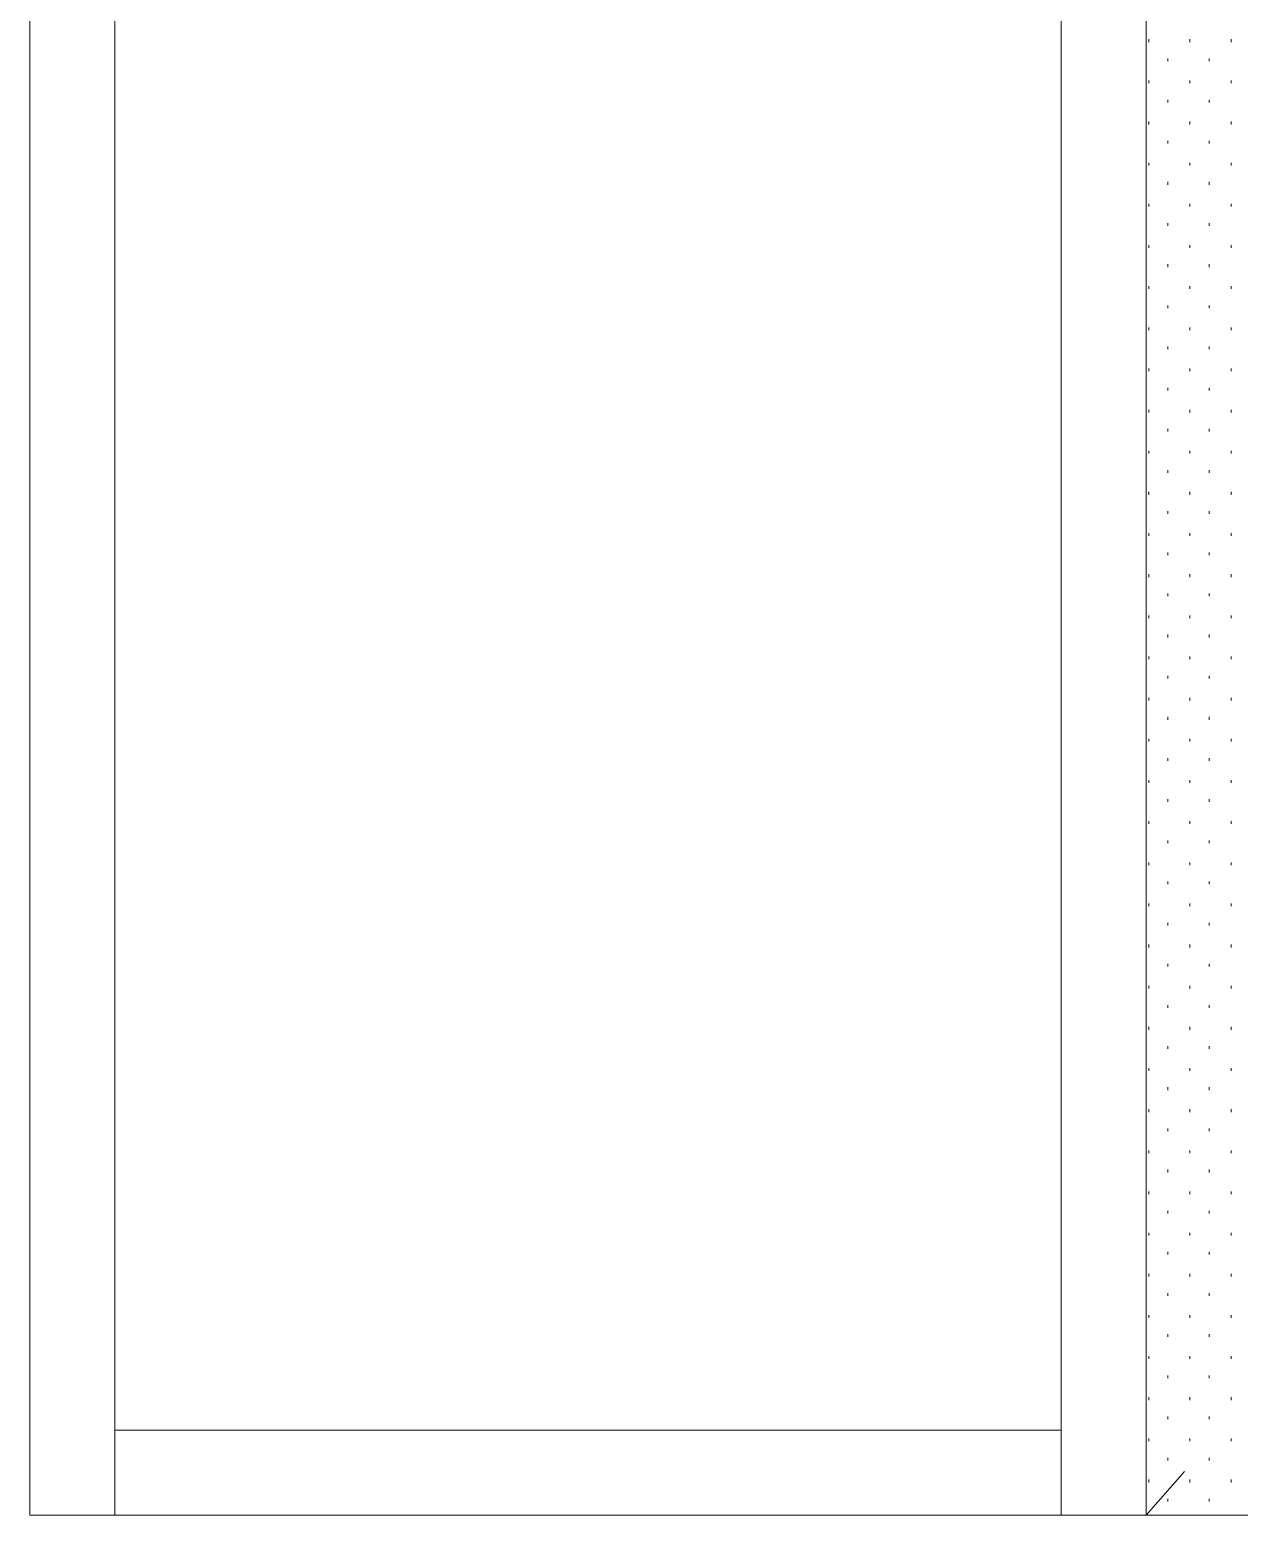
# Model space of a CAD drawing. Header units: inches. Extents: x -6061 to 13621, y -296 to 7483.
# Drawn here: x -5307.21 to -5271.89, y 47.62 to 90.99 of the extents above; entities that cross this region are included whole.
import ezdxf

# ---------------------------------------------------------------- set-up
doc = ezdxf.new("R2010")
doc.units = ezdxf.units.IN
doc.header["$MEASUREMENT"] = 0
doc.layers.get('0').update_dxf_attribs({"linetype": 'CONTINUOUS'})

msp = doc.modelspace()

# ---------------------------------------------------------------- linework, layer by layer
at = {"color": 7, "linetype": 'Continuous', "lineweight": 9, "true_color": 0x000007}
for p, q in [((-5307.20682, 131.63756), (-5307.20682, 47.62262)), ((-5304.72402, 131.63756), (-5304.72402, 47.62262)), ((-5277.0928, 131.63756), (-5277.0928, 47.62262)), ((-5274.60999, 131.63756), (-5274.60999, 47.62262)), ((-5304.72402, 129.15475), (-5304.72402, 50.10543)), ((-5277.0928, 50.10543), (-5277.0928, 129.15475)), ((-5274.60999, 47.62262), (-5274.60999, 129.15475)), ((-5304.72402, 50.10543), (-5277.0928, 50.10543)), ((-5304.72402, 47.62262), (-5304.72402, 50.10543)), ((-5304.72402, 50.10543), (-5277.0928, 50.10543)), ((-5277.0928, 50.10543), (-5277.0928, 47.62262)), ((-5274.60999, 47.62262), (-5273.48872, 48.90407)), ((-5307.20682, 47.62262), (-5304.72402, 47.62262)), ((-5304.72402, 47.62262), (-5307.20682, 47.62262)), ((-5277.0928, 47.62262), (-5304.72402, 47.62262)), ((-5304.72402, 47.62262), (-5277.0928, 47.62262)), ((-5277.0928, 47.62262), (-5274.60999, 47.62262)), ((-5274.60999, 47.62262), (-5277.0928, 47.62262)), ((-5238.56927, 47.62262), (-5274.60999, 47.62262)), ((-5274.60999, 47.62262), (-5238.56927, 47.62262))]:
    msp.add_line(p, q, dxfattribs=at)
at = {"color": 7, "linetype": 'Continuous', "lineweight": 18, "true_color": 0x000007}
for q in [(-5307.20682, 131.63756), (-5307.20682, 47.62262)]:
    msp.add_line((-5307.20682, 47.62262), q, dxfattribs=at)
at = {"color": 7, "linetype": 'Continuous', "lineweight": 9, "true_color": 0xffffff}
for p, q in [((-5274.5299, 90.63122), (-5274.5299, 90.71131)), ((-5273.32854, 90.63122), (-5273.32854, 90.71131)), ((-5272.12719, 90.63122), (-5272.12719, 90.71131)), ((-5273.96927, 90.07059), (-5273.96927, 90.15068)), ((-5272.76791, 90.07059), (-5272.76791, 90.15068)), ((-5274.5299, 89.42986), (-5274.5299, 89.50995)), ((-5273.32854, 89.42986), (-5273.32854, 89.50995)), ((-5272.12719, 89.42986), (-5272.12719, 89.50995)), ((-5273.96927, 88.86923), (-5273.96927, 88.94932)), ((-5272.76791, 88.86923), (-5272.76791, 88.94932)), ((-5274.5299, 88.22851), (-5274.5299, 88.3086)), ((-5273.32854, 88.22851), (-5273.32854, 88.3086)), ((-5272.12719, 88.22851), (-5272.12719, 88.3086)), ((-5273.96927, 87.66787), (-5273.96927, 87.74796)), ((-5272.76791, 87.66787), (-5272.76791, 87.74796)), ((-5274.5299, 87.02715), (-5274.5299, 87.10724)), ((-5273.32854, 87.02715), (-5273.32854, 87.10724)), ((-5272.12719, 87.02715), (-5272.12719, 87.10724)), ((-5273.96927, 86.46652), (-5273.96927, 86.54661)), ((-5272.76791, 86.46652), (-5272.76791, 86.54661)), ((-5274.5299, 85.82579), (-5274.5299, 85.90588)), ((-5273.32854, 85.82579), (-5273.32854, 85.90588)), ((-5272.12719, 85.82579), (-5272.12719, 85.90588)), ((-5273.96927, 85.26516), (-5273.96927, 85.34525)), ((-5272.76791, 85.26516), (-5272.76791, 85.34525)), ((-5274.5299, 84.62443), (-5274.5299, 84.70452)), ((-5273.32854, 84.62443), (-5273.32854, 84.70452)), ((-5272.12719, 84.62443), (-5272.12719, 84.70452)), ((-5273.96927, 84.0638), (-5273.96927, 84.14389)), ((-5272.76791, 84.0638), (-5272.76791, 84.14389)), ((-5274.5299, 83.42308), (-5274.5299, 83.50317)), ((-5273.32854, 83.42308), (-5273.32854, 83.50317)), ((-5272.12719, 83.42308), (-5272.12719, 83.50317)), ((-5273.96927, 82.86244), (-5273.96927, 82.94253)), ((-5272.76791, 82.86244), (-5272.76791, 82.94253)), ((-5274.5299, 82.22172), (-5274.5299, 82.30181)), ((-5273.32854, 82.22172), (-5273.32854, 82.30181)), ((-5272.12719, 82.22172), (-5272.12719, 82.30181)), ((-5273.96927, 81.66109), (-5273.96927, 81.74118)), ((-5272.76791, 81.66109), (-5272.76791, 81.74118)), ((-5274.5299, 81.02036), (-5274.5299, 81.10045)), ((-5273.32854, 81.02036), (-5273.32854, 81.10045)), ((-5272.12719, 81.02036), (-5272.12719, 81.10045)), ((-5273.96927, 80.45973), (-5273.96927, 80.53982)), ((-5272.76791, 80.45973), (-5272.76791, 80.53982)), ((-5274.5299, 79.819), (-5274.5299, 79.89909)), ((-5273.32854, 79.819), (-5273.32854, 79.89909)), ((-5272.12719, 79.819), (-5272.12719, 79.89909)), ((-5273.96927, 79.25837), (-5273.96927, 79.33846)), ((-5272.76791, 79.25837), (-5272.76791, 79.33846)), ((-5274.5299, 78.61765), (-5274.5299, 78.69774)), ((-5273.32854, 78.61765), (-5273.32854, 78.69774)), ((-5272.12719, 78.61765), (-5272.12719, 78.69774)), ((-5273.96927, 78.05701), (-5273.96927, 78.1371)), ((-5272.76791, 78.05701), (-5272.76791, 78.1371)), ((-5274.5299, 77.41629), (-5274.5299, 77.49638)), ((-5273.32854, 77.41629), (-5273.32854, 77.49638)), ((-5272.12719, 77.41629), (-5272.12719, 77.49638)), ((-5273.96927, 76.85566), (-5273.96927, 76.93575)), ((-5272.76791, 76.85566), (-5272.76791, 76.93575)), ((-5274.5299, 76.21493), (-5274.5299, 76.29502)), ((-5273.32854, 76.21493), (-5273.32854, 76.29502)), ((-5272.12719, 76.21493), (-5272.12719, 76.29502)), ((-5273.96927, 75.6543), (-5273.96927, 75.73439)), ((-5272.76791, 75.6543), (-5272.76791, 75.73439)), ((-5274.5299, 75.01357), (-5274.5299, 75.09366)), ((-5273.32854, 75.01357), (-5273.32854, 75.09366)), ((-5272.12719, 75.01357), (-5272.12719, 75.09366)), ((-5273.96927, 74.45294), (-5273.96927, 74.53303)), ((-5272.76791, 74.45294), (-5272.76791, 74.53303)), ((-5274.5299, 73.81222), (-5274.5299, 73.89231)), ((-5273.32854, 73.81222), (-5273.32854, 73.89231)), ((-5272.12719, 73.81222), (-5272.12719, 73.89231)), ((-5273.96927, 73.25158), (-5273.96927, 73.33167)), ((-5272.76791, 73.25158), (-5272.76791, 73.33167)), ((-5274.5299, 72.61086), (-5274.5299, 72.69095)), ((-5273.32854, 72.61086), (-5273.32854, 72.69095)), ((-5272.12719, 72.61086), (-5272.12719, 72.69095)), ((-5273.96927, 72.05023), (-5273.96927, 72.13032)), ((-5272.76791, 72.05023), (-5272.76791, 72.13032)), ((-5274.5299, 71.4095), (-5274.5299, 71.48959)), ((-5273.32854, 71.4095), (-5273.32854, 71.48959)), ((-5272.12719, 71.4095), (-5272.12719, 71.48959)), ((-5273.96927, 70.84887), (-5273.96927, 70.92896)), ((-5272.76791, 70.84887), (-5272.76791, 70.92896)), ((-5274.5299, 70.20814), (-5274.5299, 70.28824)), ((-5273.32854, 70.20814), (-5273.32854, 70.28824)), ((-5272.12719, 70.20814), (-5272.12719, 70.28824)), ((-5273.96927, 69.64751), (-5273.96927, 69.7276)), ((-5272.76791, 69.64751), (-5272.76791, 69.7276)), ((-5274.5299, 69.00679), (-5274.5299, 69.08688)), ((-5273.32854, 69.00679), (-5273.32854, 69.08688)), ((-5272.12719, 69.00679), (-5272.12719, 69.08688)), ((-5273.96927, 68.44615), (-5273.96927, 68.52624)), ((-5272.76791, 68.44615), (-5272.76791, 68.52624)), ((-5274.5299, 67.80543), (-5274.5299, 67.88552)), ((-5273.32854, 67.80543), (-5273.32854, 67.88552)), ((-5272.12719, 67.80543), (-5272.12719, 67.88552)), ((-5273.96927, 67.2448), (-5273.96927, 67.32489)), ((-5272.76791, 67.2448), (-5272.76791, 67.32489)), ((-5274.5299, 66.60407), (-5274.5299, 66.68416)), ((-5273.32854, 66.60407), (-5273.32854, 66.68416)), ((-5272.12719, 66.60407), (-5272.12719, 66.68416)), ((-5273.96927, 66.04344), (-5273.96927, 66.12353)), ((-5272.76791, 66.04344), (-5272.76791, 66.12353)), ((-5274.5299, 65.40271), (-5274.5299, 65.48281)), ((-5273.32854, 65.40271), (-5273.32854, 65.48281)), ((-5272.12719, 65.40271), (-5272.12719, 65.48281)), ((-5273.96927, 64.84208), (-5273.96927, 64.92217)), ((-5272.76791, 64.84208), (-5272.76791, 64.92217)), ((-5274.5299, 64.20136), (-5274.5299, 64.28145)), ((-5273.32854, 64.20136), (-5273.32854, 64.28145)), ((-5272.12719, 64.20136), (-5272.12719, 64.28145)), ((-5273.96927, 63.64072), (-5273.96927, 63.72081)), ((-5272.76791, 63.64072), (-5272.76791, 63.72081)), ((-5274.5299, 63), (-5274.5299, 63.08009)), ((-5273.32854, 63), (-5273.32854, 63.08009)), ((-5272.12719, 63), (-5272.12719, 63.08009)), ((-5273.96927, 62.43937), (-5273.96927, 62.51946)), ((-5272.76791, 62.43937), (-5272.76791, 62.51946)), ((-5274.5299, 61.79864), (-5274.5299, 61.87873)), ((-5273.32854, 61.79864), (-5273.32854, 61.87873)), ((-5272.12719, 61.79864), (-5272.12719, 61.87873)), ((-5273.96927, 61.23801), (-5273.96927, 61.3181)), ((-5272.76791, 61.23801), (-5272.76791, 61.3181)), ((-5274.5299, 60.59728), (-5274.5299, 60.67738)), ((-5273.32854, 60.59728), (-5273.32854, 60.67738)), ((-5272.12719, 60.59728), (-5272.12719, 60.67738)), ((-5273.96927, 60.03665), (-5273.96927, 60.11674)), ((-5272.76791, 60.03665), (-5272.76791, 60.11674)), ((-5274.5299, 59.39593), (-5274.5299, 59.47602)), ((-5273.32854, 59.39593), (-5273.32854, 59.47602)), ((-5272.12719, 59.39593), (-5272.12719, 59.47602)), ((-5273.96927, 58.83529), (-5273.96927, 58.91538)), ((-5272.76791, 58.83529), (-5272.76791, 58.91538)), ((-5274.5299, 58.19457), (-5274.5299, 58.27466)), ((-5273.32854, 58.19457), (-5273.32854, 58.27466)), ((-5272.12719, 58.19457), (-5272.12719, 58.27466)), ((-5273.96927, 57.63394), (-5273.96927, 57.71403)), ((-5272.76791, 57.63394), (-5272.76791, 57.71403)), ((-5274.5299, 56.99321), (-5274.5299, 57.0733)), ((-5273.32854, 56.99321), (-5273.32854, 57.0733)), ((-5272.12719, 56.99321), (-5272.12719, 57.0733)), ((-5273.96927, 56.43258), (-5273.96927, 56.51267)), ((-5272.76791, 56.43258), (-5272.76791, 56.51267)), ((-5274.5299, 55.79185), (-5274.5299, 55.87195)), ((-5273.32854, 55.79185), (-5273.32854, 55.87195)), ((-5272.12719, 55.79185), (-5272.12719, 55.87195)), ((-5273.96927, 55.23122), (-5273.96927, 55.31131)), ((-5272.76791, 55.23122), (-5272.76791, 55.31131)), ((-5274.5299, 54.5905), (-5274.5299, 54.67059)), ((-5273.32854, 54.5905), (-5273.32854, 54.67059)), ((-5272.12719, 54.5905), (-5272.12719, 54.67059)), ((-5273.96927, 54.02986), (-5273.96927, 54.10995)), ((-5272.76791, 54.02986), (-5272.76791, 54.10995)), ((-5274.5299, 53.38914), (-5274.5299, 53.46923)), ((-5273.32854, 53.38914), (-5273.32854, 53.46923)), ((-5272.12719, 53.38914), (-5272.12719, 53.46923)), ((-5273.96927, 52.82851), (-5273.96927, 52.9086)), ((-5272.76791, 52.82851), (-5272.76791, 52.9086)), ((-5274.5299, 52.18778), (-5274.5299, 52.26787)), ((-5273.32854, 52.18778), (-5273.32854, 52.26787)), ((-5272.12719, 52.18778), (-5272.12719, 52.26787)), ((-5273.96927, 51.62715), (-5273.96927, 51.70724)), ((-5272.76791, 51.62715), (-5272.76791, 51.70724)), ((-5274.5299, 50.98643), (-5274.5299, 51.06652)), ((-5273.32854, 50.98643), (-5273.32854, 51.06652)), ((-5272.12719, 50.98643), (-5272.12719, 51.06652)), ((-5273.96927, 50.42579), (-5273.96927, 50.50588)), ((-5272.76791, 50.42579), (-5272.76791, 50.50588)), ((-5274.5299, 49.78507), (-5274.5299, 49.86516)), ((-5273.32854, 49.78507), (-5273.32854, 49.86516)), ((-5272.12719, 49.78507), (-5272.12719, 49.86516)), ((-5273.96927, 49.22443), (-5273.96927, 49.30452)), ((-5272.76791, 49.22443), (-5272.76791, 49.30452)), ((-5274.5299, 48.58371), (-5274.5299, 48.6638)), ((-5273.32854, 48.58371), (-5273.32854, 48.6638)), ((-5272.12719, 48.58371), (-5272.12719, 48.6638)), ((-5273.96927, 48.02308), (-5273.96927, 48.10317)), ((-5272.76791, 48.02308), (-5272.76791, 48.10317))]:
    msp.add_line(p, q, dxfattribs=at)

doc.saveas('drawing.dxf')
